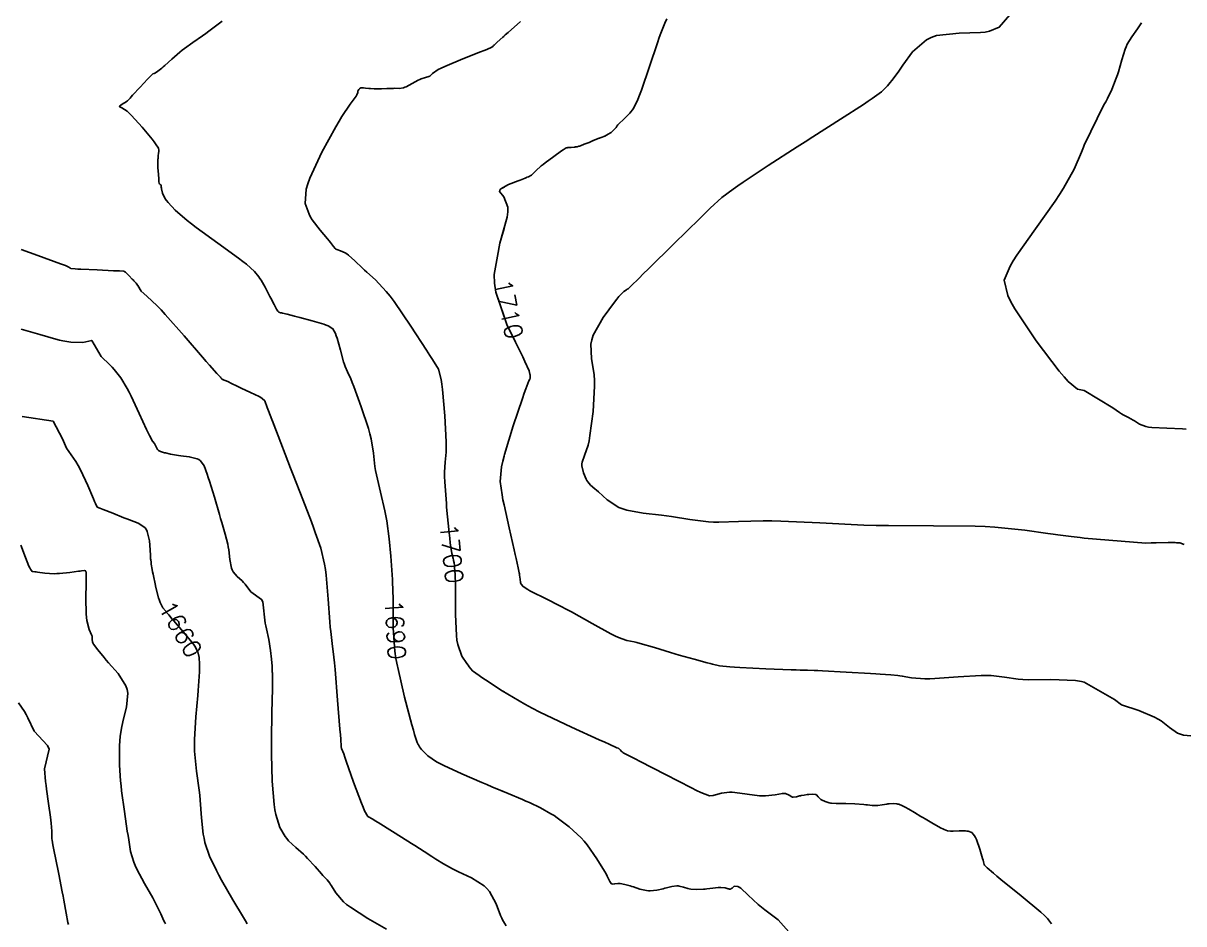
# Model space of a CAD drawing. Header units: metres. Extents: x 837477 to 838477, y 1189014 to 1191014.
# Drawn here: x 837771.3 to 838021.5, y 1190441.9 to 1190635.9 of the extents above; entities that cross this region are included whole.
import ezdxf

# ---------------------------------------------------------------- set-up
doc = ezdxf.new("R2010")
doc.units = ezdxf.units.M
doc.header["$LTSCALE"] = 0.3
doc.layers.add('COTAS 10', color=1, linetype='Continuous')
doc.styles.get("Standard").update_dxf_attribs({"font": 'simplex.shx'})

msp = doc.modelspace()

# ---------------------------------------------------------------- linework, layer by layer
at = {"layer": 'COTAS 10'}
for points, elevation in [([(838021.558, 1190523.624), (838020.629, 1190523.953), (838020.135, 1190523.99), (838019.889, 1190524), (838019.596, 1190524.011), (838018.147, 1190524.048), (838015.515, 1190523.991), (838014.477, 1190523.942), (838013.305, 1190523.878), (838000, 1190524.991), (837999.983, 1190524.994), (837999.578, 1190525.057), (837999.133, 1190525.118), (837997.196, 1190525.336), (837994.326, 1190525.676), (837993.294, 1190525.815), (837992.158, 1190525.973), (837987.196, 1190526.706), (837980.748, 1190527.374), (837978.675, 1190527.491), (837976.478, 1190527.579), (837967.504, 1190527.653), (837957.795, 1190527.672), (837955.134, 1190527.725), (837952.485, 1190527.799), (837943.017, 1190528.239), (837934.619, 1190528.635), (837932.645, 1190528.682), (837930.824, 1190528.7), (837925.513, 1190528.539), (837921.268, 1190528.403), (837920.118, 1190528.438), (837918.979, 1190528.505), (837914.958, 1190529.01), (837911.022, 1190529.644), (837909.937, 1190529.793), (837908.854, 1190529.93), (837904.958, 1190530.33), (837901.402, 1190530.975), (837900.533, 1190531.267), (837899.714, 1190531.608), (837897.173, 1190533.251), (837895.275, 1190534.928), (837894.861, 1190535.291), (837894.496, 1190535.61), (837893.579, 1190536.398), (837892.977, 1190537.11), (837892.81, 1190537.382), (837892.643, 1190537.685), (837892.039, 1190539.049), (837891.71, 1190540.575), (837891.716, 1190540.98), (837891.765, 1190541.379), (837892.293, 1190542.756), (837893.062, 1190545.017), (837893.262, 1190545.972), (837893.456, 1190547.071), (837894.112, 1190552.227), (837894.438, 1190557.686), (837894.424, 1190558.976), (837894.365, 1190560.169), (837893.775, 1190563.677), (837893.628, 1190566.783), (837893.848, 1190567.724), (837894.181, 1190568.7), (837896.323, 1190572.513), (837898.753, 1190575.827), (837899.267, 1190576.488), (837899.712, 1190577.037), (837900.745, 1190578.092), (837901.331, 1190578.47), (837901.495, 1190578.592), (837901.659, 1190578.722), (837902.256, 1190579.255), (837904.04, 1190581.005), (837904.953, 1190581.902), (837906.047, 1190582.978), (837911.511, 1190588.354), (837917.148, 1190593.869), (837918.351, 1190595.032), (837919.398, 1190596.037), (837921.891, 1190598.354), (837924.325, 1190600.194), (837925.336, 1190600.897), (837926.494, 1190601.685), (837931.891, 1190605.235), (837938.147, 1190609.262), (837939.845, 1190610.352), (837941.53, 1190611.431), (837947.491, 1190615.235), (837952.414, 1190618.415), (837953.444, 1190619.101), (837954.329, 1190619.703), (837956.32, 1190621.17), (837957.343, 1190622.155), (837957.617, 1190622.452), (837957.887, 1190622.76), (837958.83, 1190623.957), (837960.03, 1190625.618), (837960.463, 1190626.217), (837960.94, 1190626.877), (837963.024, 1190629.763), (837965.998, 1190632.374), (837967.036, 1190632.861), (837968.167, 1190633.245), (837973.024, 1190633.777), (837977.68, 1190633.894), (837978.684, 1190634.017), (837979.564, 1190634.178), (837981.713, 1190635.088), (837983.986, 1190637.743)], 1720), ([(837814.163, 1190636.346), (837811.31, 1190634.208), (837810.607, 1190633.695), (837809.941, 1190633.217), (837807.85, 1190631.778), (837806.03, 1190630.487), (837805.535, 1190630.103), (837805.045, 1190629.706), (837803.306, 1190628.176), (837801.805, 1190626.803), (837801.464, 1190626.505), (837801.155, 1190626.243), (837800.309, 1190625.597), (837799.759, 1190625.253), (837799.636, 1190625.182), (837799.527, 1190625.121), (837799.239, 1190624.988), (837798.687, 1190624.511), (837798.411, 1190624.233), (837798.082, 1190623.893), (837796.45, 1190622.137), (837794.852, 1190620.391), (837794.545, 1190620.056), (837794.297, 1190619.786), (837793.889, 1190619.348), (837793.822, 1190619.294), (837793.788, 1190619.266), (837793.749, 1190619.232), (837793.553, 1190619.064), (837793.234, 1190618.828), (837793.117, 1190618.751), (837792.987, 1190618.67), (837792.415, 1190618.338), (837792.038, 1190618.017), (837792.031, 1190617.942), (837792.067, 1190617.874), (837792.55, 1190617.679), (837793.679, 1190616.945), (837794.123, 1190616.537), (837794.623, 1190616.039), (837796.902, 1190613.502), (837799.055, 1190610.918), (837799.475, 1190610.391), (837799.819, 1190609.946), (837800.425, 1190609.02), (837800.496, 1190608.6), (837800.502, 1190608.474), (837800.502, 1190608.343), (837800.452, 1190607.834), (837800.38, 1190607.394), (837800.367, 1190607.307), (837800.356, 1190607.234), (837800.339, 1190607.097), (837800.334, 1190606.903), (837800.33, 1190606.796), (837800.325, 1190606.665), (837800.298, 1190605.996), (837800.278, 1190605.281), (837800.278, 1190605.121), (837800.279, 1190604.976), (837800.301, 1190604.59), (837800.341, 1190604.246), (837800.354, 1190604.128), (837800.367, 1190603.999), (837800.419, 1190603.454), (837800.467, 1190602.925), (837800.477, 1190602.807), (837800.485, 1190602.702), (837800.506, 1190602.427), (837800.518, 1190602.201), (837800.522, 1190602.128), (837800.526, 1190602.049), (837800.54, 1190601.725), (837800.587, 1190601.423), (837800.612, 1190601.357), (837800.641, 1190601.3), (837800.79, 1190601.161), (837800.929, 1190601.065), (837800.954, 1190601.036), (837800.972, 1190601.005), (837800.985, 1190600.884), (837801.016, 1190600.565), (837801.046, 1190600.41), (837801.085, 1190600.225), (837801.303, 1190599.316), (837801.892, 1190598.081), (837802.165, 1190597.691), (837802.487, 1190597.28), (837804.044, 1190595.621), (837806.588, 1190593.442), (837807.531, 1190592.702), (837808.577, 1190591.904), (837813.216, 1190588.529), (837817.667, 1190585.305), (837818.595, 1190584.602), (837819.391, 1190583.981), (837821.166, 1190582.423), (837822.066, 1190581.283), (837822.311, 1190580.926), (837822.553, 1190580.55), (837823.413, 1190579.043), (837824.222, 1190577.484), (837824.434, 1190577.075), (837824.639, 1190576.677), (837825.335, 1190575.323), (837825.899, 1190574.281), (837826.021, 1190574.079), (837826.128, 1190573.915), (837826.392, 1190573.636), (837826.768, 1190573.549), (837826.946, 1190573.506), (837827.155, 1190573.455), (837828.176, 1190573.2), (837829.75, 1190572.8), (837830.308, 1190572.656), (837830.918, 1190572.499), (837833.564, 1190571.813), (837836.067, 1190571.078), (837836.588, 1190570.888), (837837.034, 1190570.706), (837838.022, 1190570.099), (837838.576, 1190569.051), (837838.747, 1190568.59), (837838.927, 1190568.055), (837839.641, 1190565.507), (837840.34, 1190562.944), (837840.51, 1190562.4), (837840.669, 1190561.927), (837841.158, 1190560.818), (837841.874, 1190559.276), (837842.175, 1190558.53), (837842.522, 1190557.646), (837844.15, 1190553.302), (837845.721, 1190548.577), (837846.032, 1190547.453), (837846.289, 1190546.408), (837846.771, 1190543.302), (837847.087, 1190540.432), (837847.241, 1190539.538), (837847.423, 1190538.599), (837848.318, 1190534.849), (837849.262, 1190530.861), (837849.475, 1190529.773), (837849.668, 1190528.692), (837850.189, 1190524.849), (837850.53, 1190521.113), (837850.61, 1190520.1), (837850.683, 1190519.096), (837850.862, 1190516.055), (837850.891, 1190515.551), (837851.016, 1190511.897), (837851.036, 1190510.826), (837851.051, 1190509.729), (837851.052, 1190505.551), (837851.4, 1190500.627), (837851.634, 1190499.06), (837851.926, 1190497.404), (837851.999, 1190497.09), (837851.926, 1190497.404), (837851.634, 1190499.06), (837851.4, 1190500.627), (837851.052, 1190505.551), (837851.051, 1190509.729), (837851.036, 1190510.826), (837851.016, 1190511.897), (837850.891, 1190515.551), (837850.862, 1190516.055), (837850.683, 1190519.096), (837850.61, 1190520.1), (837850.53, 1190521.113), (837850.189, 1190524.849), (837849.668, 1190528.692), (837849.475, 1190529.773), (837849.262, 1190530.861), (837848.318, 1190534.849), (837847.423, 1190538.599), (837847.241, 1190539.538), (837847.087, 1190540.432), (837846.771, 1190543.302), (837846.289, 1190546.408), (837846.032, 1190547.453), (837845.721, 1190548.577), (837844.15, 1190553.302), (837842.522, 1190557.646), (837842.175, 1190558.53), (837841.874, 1190559.276), (837841.158, 1190560.818), (837840.669, 1190561.927), (837840.51, 1190562.4), (837840.34, 1190562.944), (837839.641, 1190565.507), (837838.927, 1190568.055), (837838.747, 1190568.59), (837838.576, 1190569.051), (837838.022, 1190570.099), (837837.034, 1190570.706), (837836.588, 1190570.888), (837836.067, 1190571.078), (837833.564, 1190571.813), (837830.918, 1190572.499), (837830.308, 1190572.656), (837829.75, 1190572.8), (837828.176, 1190573.2), (837827.155, 1190573.455), (837826.946, 1190573.506), (837826.768, 1190573.549), (837826.392, 1190573.636), (837826.128, 1190573.915), (837826.021, 1190574.079), (837825.899, 1190574.281), (837825.335, 1190575.323), (837824.923, 1190576.124)], 1690), ([(837874.923, 1190491.834), (837874.506, 1190492.079), (837870.915, 1190494.428), (837870.173, 1190494.929), (837869.54, 1190495.364), (837868.164, 1190496.399), (837867.406, 1190497.258), (837867.163, 1190497.584), (837866.906, 1190497.948), (837865.858, 1190499.58), (837864.95, 1190502.094), (837864.782, 1190503.015), (837864.649, 1190504.033), (837864.47, 1190508.519), (837864.49, 1190512.967), (837864.487, 1190513.562), (837864.484, 1190513.96), (837864.472, 1190514.849), (837864.387, 1190517.201), (837864.28, 1190518.601), (837864.255, 1190518.89), (837864.232, 1190519.136), (837864.165, 1190519.672), (837864.062, 1190520.133), (837864.016, 1190520.333), (837863.963, 1190520.564), (837863.708, 1190521.66), (837863.347, 1190523.985), (837863.227, 1190524.99), (837863.097, 1190526.153), (837862.557, 1190531.66), (837862.498, 1190532.458), (837862.146, 1190537.12), (837862.098, 1190538.252), (837862.078, 1190539.22), (837862.245, 1190541.348), (837862.445, 1190543.524), (837862.447, 1190544.523), (837862.424, 1190545.693), (837862.147, 1190551.348), (837861.679, 1190557.006), (837861.535, 1190558.178), (837861.386, 1190559.178), (837860.799, 1190561.363), (837859.504, 1190563.434), (837858.909, 1190564.362), (837858.212, 1190565.443), (837854.838, 1190570.632), (837851.208, 1190575.937), (837850.348, 1190577.093), (837849.551, 1190578.113), (837847.2, 1190580.665), (837845.343, 1190582.299), (837844.857, 1190582.741), (837844.385, 1190583.177), (837842.784, 1190584.713), (837841.382, 1190585.963), (837841.035, 1190586.22), (837840.706, 1190586.437), (837839.666, 1190586.898), (837838.869, 1190587.168), (837838.693, 1190587.265), (837838.536, 1190587.373), (837838.133, 1190587.842), (837837.525, 1190588.7), (837837.24, 1190589.053), (837836.905, 1190589.456), (837835.272, 1190591.327), (837833.586, 1190593.544), (837833.217, 1190594.165), (837832.891, 1190594.789), (837832.066, 1190597.066), (837832.287, 1190600.163), (837832.621, 1190601.303), (837833.072, 1190602.565), (837835.683, 1190608.145), (837838.672, 1190613.612), (837839.361, 1190614.804), (837839.99, 1190615.856), (837841.762, 1190618.493), (837842.856, 1190619.931), (837843.059, 1190620.228), (837843.217, 1190620.481), (837843.426, 1190621.029), (837843.408, 1190621.285), (837843.424, 1190621.354), (837843.449, 1190621.423), (837843.614, 1190621.665), (837843.814, 1190621.86), (837843.861, 1190621.899), (837843.904, 1190621.932), (837844.029, 1190621.995), (837844.123, 1190622.013), (837844.147, 1190622.016), (837844.17, 1190622.019), (837844.245, 1190622.026), (837844.417, 1190622.015), (837844.502, 1190622.007), (837844.602, 1190621.997), (837845.096, 1190621.942), (837845.745, 1190621.879), (837845.944, 1190621.864), (837846.15, 1190621.85), (837846.962, 1190621.808), (837847.902, 1190621.792), (837848.188, 1190621.794), (837848.486, 1190621.799), (837849.657, 1190621.843), (837850.82, 1190621.885), (837851.113, 1190621.89), (837851.394, 1190621.892), (837852.301, 1190621.872), (837853.239, 1190622.011), (837853.54, 1190622.113), (837853.857, 1190622.241), (837855.15, 1190622.934), (837856.443, 1190623.66), (837856.761, 1190623.81), (837857.062, 1190623.938), (837858.003, 1190624.214), (837858.741, 1190624.433), (837858.913, 1190624.524), (837859.072, 1190624.628), (837859.53, 1190625.116), (837860.754, 1190625.942), (837861.395, 1190626.259), (837862.168, 1190626.615), (837866.05, 1190628.221), (837869.889, 1190629.738), (837870.634, 1190630.038), (837871.242, 1190630.286), (837872.286, 1190630.749), (837872.554, 1190630.988), (837872.672, 1190631.096), (837872.808, 1190631.221), (837873.457, 1190631.821), (837874.697, 1190632.944), (837875.206, 1190633.398), (837875.787, 1190633.915), (837878.484, 1190636.301)], 1700), ([(837910.041, 1190636.892), (837909.575, 1190635.916), (837908.721, 1190633.752), (837908.386, 1190632.813), (837908.01, 1190631.727), (837906.297, 1190626.578), (837904.556, 1190621.474), (837904.16, 1190620.416), (837903.803, 1190619.511), (837902.827, 1190617.529), (837902.045, 1190616.565), (837901.81, 1190616.303), (837901.567, 1190616.044), (837900.621, 1190615.125), (837899.801, 1190614.357), (837899.637, 1190614.193), (837899.5, 1190614.049), (837899.233, 1190613.704), (837899.075, 1190613.452), (837899.007, 1190613.367), (837898.928, 1190613.276), (837898.556, 1190612.889), (837898.168, 1190612.523), (837898.079, 1190612.445), (837897.999, 1190612.377), (837897.775, 1190612.212), (837897.559, 1190612.091), (837897.483, 1190612.049), (837897.4, 1190612.004), (837897.042, 1190611.813), (837896.648, 1190611.616), (837896.542, 1190611.567), (837896.438, 1190611.521), (837896.073, 1190611.375), (837895.676, 1190611.227), (837895.551, 1190611.179), (837895.42, 1190611.128), (837894.893, 1190610.92), (837894.384, 1190610.714), (837894.265, 1190610.665), (837894.155, 1190610.619), (837893.837, 1190610.481), (837893.435, 1190610.313), (837893.272, 1190610.247), (837893.088, 1190610.174), (837892.236, 1190609.84), (837891.391, 1190609.523), (837891.21, 1190609.46), (837891.053, 1190609.407), (837890.679, 1190609.304), (837890.348, 1190609.263), (837890.218, 1190609.25), (837890.071, 1190609.235), (837889.402, 1190609.174), (837888.776, 1190609.12), (837888.657, 1190609.11), (837888.56, 1190609.102), (837888.403, 1190609.088), (837888.388, 1190609.088), (837888.383, 1190609.087), (837888.357, 1190609.086), (837887.922, 1190608.798), (837887.658, 1190608.617), (837887.332, 1190608.392), (837885.64, 1190607.212), (837883.777, 1190605.847), (837883.344, 1190605.505), (837882.946, 1190605.178), (837881.811, 1190604.13), (837881.02, 1190603.358), (837880.84, 1190603.205), (837880.677, 1190603.079), (837880.231, 1190602.847), (837879.909, 1190602.767), (837879.825, 1190602.736), (837879.743, 1190602.703), (837879.463, 1190602.552), (837878.754, 1190602.235), (837878.402, 1190602.096), (837877.982, 1190601.934), (837875.9, 1190601.166), (837874.206, 1190600.205), (837874.03, 1190599.923), (837873.982, 1190599.633), (837874.864, 1190598.525), (837875.779, 1190596.289), (837875.75, 1190595.288), (837875.6, 1190594.121), (837874.037, 1190588.525), (837873.542, 1190585.765), (837872.827, 1190581.779), (837872.899, 1190579.887), (837873.147, 1190577.984), (837875.512, 1190571.023), (837877.422, 1190567.165), (837878.387, 1190565.213), (837878.956, 1190564.035), (837879.428, 1190563.044), (837880.314, 1190561.023), (837880.507, 1190560.329), (837880.541, 1190560.174), (837880.568, 1190560.036), (837880.595, 1190559.672), (837880.531, 1190559.395), (837880.5, 1190559.311), (837880.463, 1190559.223), (837880.281, 1190558.881), (837879.631, 1190557.177), (837879.3, 1190556.231), (837878.902, 1190555.08), (837876.918, 1190549.209), (837875.016, 1190542.976), (837874.67, 1190541.596), (837874.403, 1190540.367), (837874.093, 1190537.176), (837874.513, 1190534.297), (837874.706, 1190533.264), (837874.932, 1190532.129), (837876.026, 1190527.176), (837877.127, 1190522.439), (837877.357, 1190521.439), (837877.555, 1190520.575), (837878.001, 1190518.581), (837878.202, 1190517.53), (837878.245, 1190517.261), (837878.283, 1190517), (837878.375, 1190516.138), (837878.511, 1190515.407), (837878.576, 1190515.23), (837878.654, 1190515.064), (837879.034, 1190514.557), (837880.036, 1190513.904), (837880.506, 1190513.647), (837881.059, 1190513.356), (837883.748, 1190512.029), (837887.277, 1190510.251), (837888.359, 1190509.677), (837889.487, 1190509.067), (837893.938, 1190506.567), (837897.969, 1190504.345), (837898.831, 1190503.911), (837899.584, 1190503.556), (837901.387, 1190502.925), (837902.96, 1190502.617), (837903.569, 1190502.465), (837904.251, 1190502.283), (837907.34, 1190501.387), (837910.837, 1190500.34), (837911.777, 1190500.064), (837912.705, 1190499.794), (837915.953, 1190498.87), (837918.715, 1190498.119), (837919.336, 1190497.958), (837919.894, 1190497.817), (837921.39, 1190497.48), (837923.585, 1190497.26), (837924.585, 1190497.193), (837925.754, 1190497.124), (837931.39, 1190496.852), (837936.867, 1190496.627), (837937.936, 1190496.587), (837938.811, 1190496.557), (837940.355, 1190496.53), (837941.799, 1190496.49), (837942.611, 1190496.451), (837943.602, 1190496.401), (837948.667, 1190496.121), (837953.937, 1190495.814), (837955.056, 1190495.748), (837956.028, 1190495.689), (837958.311, 1190495.541), (837959.805, 1190495.384), (837960.279, 1190495.319), (837960.779, 1190495.246), (837962.805, 1190494.903), (837965.675, 1190494.683), (837966.708, 1190494.687), (837967.843, 1190494.718), (837972.805, 1190495.063), (837977.774, 1190495.377), (837978.915, 1190495.388), (837979.953, 1190495.367), (837982.853, 1190495.015), (837985.746, 1190494.591), (837986.78, 1190494.523), (837987.915, 1190494.476), (837992.853, 1190494.489), (837998.106, 1190494.269), (837999.438, 1190494.076), (838000, 1190493.966), (838006.561, 1190490.246), (838008.064, 1190489.036), (838011.762, 1190487.841), (838015.19, 1190486.396), (838015.951, 1190485.996), (838016.631, 1190485.596), (838018.408, 1190484.152), (838020.114, 1190482.975), (838020.749, 1190482.744), (838021.454, 1190482.553), (838024.586, 1190482.207)], 1710), ([(838021.974, 1190548.484), (838021.216, 1190548.53), (838017.846, 1190548.647), (838014.588, 1190548.829), (838013.9, 1190548.915), (838013.306, 1190549.016), (838011.934, 1190549.509), (838011.104, 1190550.089), (838010.851, 1190550.244), (838010.589, 1190550.398), (838009.558, 1190550.935), (838008.379, 1190551.573), (838008.023, 1190551.79), (838007.654, 1190552.025), (838006.214, 1190553.02), (838000, 1190556.77), (837998.592, 1190557.048), (837996.557, 1190558.714), (837995.663, 1190559.727), (837994.627, 1190560.979), (837989.693, 1190567.491), (837985.058, 1190574.404), (837984.21, 1190575.908), (837983.551, 1190577.234), (837982.745, 1190580.543), (837984.042, 1190583.553), (837984.71, 1190584.691), (837985.511, 1190585.96), (837989.518, 1190591.644), (837993.769, 1190597.589), (837994.723, 1190599.024), (837995.581, 1190600.367), (837997.875, 1190604.453), (837999.44, 1190608.107), (837999.838, 1190609.179), (838000, 1190609.643), (838004.274, 1190618.343), (838004.681, 1190618.963), (838004.849, 1190619.29), (838005.043, 1190619.683), (838005.943, 1190621.663), (838006.917, 1190624.106), (838007.157, 1190624.79), (838007.384, 1190625.479), (838008.097, 1190627.996), (838008.812, 1190630.303), (838009.041, 1190630.858), (838009.284, 1190631.378), (838010.272, 1190632.954), (838011.511, 1190634.709), (838011.911, 1190635.341), (838012.336, 1190636.037)], 1730), ([(837992.962, 1190441.872), (837992.101, 1190443.061), (837991.475, 1190443.658), (837990.681, 1190444.372), (837986.414, 1190447.917), (837982.032, 1190451.457), (837981.164, 1190452.167), (837980.447, 1190452.761), (837979.106, 1190453.931), (837978.804, 1190454.26), (837978.742, 1190454.325), (837978.689, 1190454.377), (837978.574, 1190454.467), (837978.525, 1190454.504), (837978.513, 1190454.523), (837978.503, 1190454.545), (837978.472, 1190454.654), (837978.306, 1190455.244), (837978.21, 1190455.569), (837978.093, 1190455.964), (837977.487, 1190457.973), (837976.768, 1190460.023), (837976.579, 1190460.444), (837976.395, 1190460.801), (837975.765, 1190461.558), (837974.984, 1190461.815), (837974.703, 1190461.857), (837974.395, 1190461.886), (837973.052, 1190461.883), (837971.742, 1190461.832), (837971.455, 1190461.829), (837971.201, 1190461.832), (837970.556, 1190461.886), (837969.829, 1190462.176), (837969.522, 1190462.328), (837969.17, 1190462.51), (837967.52, 1190463.429), (837965.704, 1190464.485), (837965.248, 1190464.754), (837964.812, 1190465.013), (837963.407, 1190465.865), (837962.233, 1190466.569), (837961.944, 1190466.735), (837961.67, 1190466.888), (837960.809, 1190467.336), (837960.039, 1190467.626), (837959.823, 1190467.68), (837959.605, 1190467.722), (837958.804, 1190467.78), (837957.955, 1190467.728), (837957.707, 1190467.702), (837957.453, 1190467.67), (837956.485, 1190467.513), (837955.535, 1190467.378), (837955.293, 1190467.362), (837955.059, 1190467.354), (837954.287, 1190467.399), (837953.286, 1190467.509), (837952.908, 1190467.542), (837952.485, 1190467.576), (837950.595, 1190467.708), (837948.647, 1190467.812), (837948.189, 1190467.829), (837947.765, 1190467.839), (837946.528, 1190467.833), (837945.548, 1190467.864), (837945.286, 1190467.898), (837945.03, 1190467.944), (837944.139, 1190468.203), (837943.39, 1190468.567), (837943.223, 1190468.679), (837943.073, 1190468.796), (837942.678, 1190469.259), (837942.304, 1190469.646), (837942.169, 1190469.715), (837942.019, 1190469.767), (837941.363, 1190469.816), (837940.644, 1190469.751), (837940.456, 1190469.731), (837940.272, 1190469.711), (837939.645, 1190469.628), (837939.026, 1190469.514), (837938.846, 1190469.474), (837938.663, 1190469.429), (837937.973, 1190469.234), (837937.296, 1190469.159), (837937.121, 1190469.189), (837936.951, 1190469.241), (837936.384, 1190469.616), (837935.596, 1190469.943), (837935.288, 1190469.965), (837934.94, 1190469.958), (837933.358, 1190469.688), (837931.314, 1190469.429), (837930.676, 1190469.428), (837930.006, 1190469.459), (837927.325, 1190469.828), (837924.724, 1190470.202), (837924.105, 1190470.235), (837923.53, 1190470.238), (837921.819, 1190469.996), (837920.551, 1190469.649), (837920.255, 1190469.586), (837919.983, 1190469.537), (837919.2, 1190469.48), (837917.373, 1190470.198), (837916.443, 1190470.638), (837915.328, 1190471.183), (837909.77, 1190474.021), (837904.28, 1190476.875), (837903.209, 1190477.43), (837902.333, 1190477.883), (837900.788, 1190478.67), (837900.534, 1190478.809), (837900.47, 1190478.854), (837900.41, 1190478.901), (837900.219, 1190479.095), (837900.054, 1190479.286), (837900.011, 1190479.332), (837899.968, 1190479.375), (837899.824, 1190479.506), (837899.657, 1190479.622), (837899.6, 1190479.656), (837899.539, 1190479.691), (837899.281, 1190479.824), (837897.601, 1190480.59), (837896.642, 1190481.024), (837895.47, 1190481.554), (837889.458, 1190484.27), (837882.659, 1190487.502), (837880.991, 1190488.358), (837879.416, 1190489.196), (837874.506, 1190492.079), (837870.915, 1190494.428), (837870.173, 1190494.929), (837869.54, 1190495.364), (837868.164, 1190496.399), (837867.406, 1190497.258), (837867.163, 1190497.584), (837866.906, 1190497.948), (837865.858, 1190499.58), (837864.95, 1190502.094), (837864.782, 1190503.015), (837864.649, 1190504.033), (837864.47, 1190508.519), (837864.49, 1190512.967), (837864.487, 1190513.562), (837864.484, 1190513.96), (837864.472, 1190514.849), (837864.387, 1190517.201), (837864.28, 1190518.601), (837864.255, 1190518.89), (837864.232, 1190519.136), (837864.165, 1190519.672), (837864.062, 1190520.133), (837864.016, 1190520.333), (837863.963, 1190520.564), (837863.708, 1190521.66), (837863.347, 1190523.985), (837863.227, 1190524.99), (837863.097, 1190526.153), (837862.557, 1190531.66), (837862.498, 1190532.458), (837862.146, 1190537.12), (837862.098, 1190538.252), (837862.078, 1190539.22), (837862.245, 1190541.348), (837862.445, 1190543.524), (837862.447, 1190544.523), (837862.424, 1190545.693), (837862.147, 1190551.348), (837861.679, 1190557.006), (837861.535, 1190558.178), (837861.386, 1190559.178), (837860.799, 1190561.363), (837859.504, 1190563.434), (837858.909, 1190564.362), (837858.212, 1190565.443), (837854.838, 1190570.632), (837851.208, 1190575.937), (837850.348, 1190577.093), (837849.551, 1190578.113), (837847.2, 1190580.665), (837845.343, 1190582.299), (837844.857, 1190582.741), (837844.385, 1190583.177), (837842.784, 1190584.713), (837841.382, 1190585.963), (837841.035, 1190586.22), (837840.706, 1190586.437), (837839.666, 1190586.898), (837838.869, 1190587.168), (837838.693, 1190587.265), (837838.536, 1190587.373), (837838.133, 1190587.842), (837837.525, 1190588.7), (837837.24, 1190589.053), (837836.905, 1190589.456), (837835.272, 1190591.327), (837833.586, 1190593.544), (837833.217, 1190594.165), (837832.891, 1190594.789), (837832.066, 1190597.066), (837832.287, 1190600.163), (837832.621, 1190601.303), (837833.072, 1190602.565), (837835.683, 1190608.145), (837838.672, 1190613.612), (837839.361, 1190614.804), (837839.99, 1190615.856), (837841.762, 1190618.493), (837842.856, 1190619.931), (837843.059, 1190620.228), (837843.217, 1190620.481), (837843.426, 1190621.029), (837843.408, 1190621.285), (837843.424, 1190621.354), (837843.449, 1190621.423), (837843.614, 1190621.665), (837843.814, 1190621.86), (837843.861, 1190621.899), (837843.904, 1190621.932), (837844.029, 1190621.995), (837844.123, 1190622.013), (837844.147, 1190622.016), (837844.17, 1190622.019), (837844.245, 1190622.026), (837844.417, 1190622.015), (837844.502, 1190622.007), (837844.602, 1190621.997), (837845.096, 1190621.942), (837845.745, 1190621.879), (837845.944, 1190621.864), (837846.15, 1190621.85), (837846.962, 1190621.808), (837847.902, 1190621.792), (837848.188, 1190621.794), (837848.486, 1190621.799), (837849.657, 1190621.843), (837850.82, 1190621.885), (837851.113, 1190621.89), (837851.394, 1190621.892), (837852.301, 1190621.872), (837853.239, 1190622.011), (837853.54, 1190622.113), (837853.857, 1190622.241), (837855.15, 1190622.934), (837856.443, 1190623.66), (837856.761, 1190623.81), (837857.062, 1190623.938), (837858.003, 1190624.214), (837858.741, 1190624.433), (837858.913, 1190624.524), (837859.072, 1190624.628), (837859.53, 1190625.116), (837860.754, 1190625.942), (837861.395, 1190626.259), (837862.168, 1190626.615), (837866.05, 1190628.221), (837869.889, 1190629.738), (837870.634, 1190630.038), (837871.242, 1190630.286), (837872.286, 1190630.749), (837872.554, 1190630.988), (837872.672, 1190631.096), (837872.808, 1190631.221), (837873.457, 1190631.821), (837874.697, 1190632.944), (837874.923, 1190633.146)], 1700), ([(837874.923, 1190600.612), (837874.206, 1190600.205), (837874.03, 1190599.923), (837873.982, 1190599.633), (837874.864, 1190598.525), (837874.923, 1190598.38)], 1710), ([(837874.923, 1190591.699), (837874.037, 1190588.525), (837873.542, 1190585.765), (837872.827, 1190581.779), (837872.899, 1190579.887), (837873.147, 1190577.984), (837874.923, 1190572.755)], 1710), ([(837770.844, 1190587.176), (837774.448, 1190585.849), (837779.337, 1190584.081), (837780.401, 1190583.696), (837780.657, 1190583.588), (837780.731, 1190583.551), (837780.806, 1190583.512), (837781.085, 1190583.348), (837781.332, 1190583.192), (837781.387, 1190583.158), (837781.435, 1190583.128), (837781.56, 1190583.053), (837782.483, 1190582.977), (837783.034, 1190582.947), (837783.713, 1190582.912), (837787.236, 1190582.753), (837790.765, 1190582.602), (837791.447, 1190582.573), (837792.003, 1190582.549), (837792.947, 1190582.508), (837793.188, 1190582.35), (837793.301, 1190582.253), (837793.434, 1190582.132), (837794.078, 1190581.501), (837794.782, 1190580.781), (837794.953, 1190580.604), (837795.113, 1190580.436), (837795.604, 1190579.911), (837795.923, 1190579.491), (837795.976, 1190579.389), (837796.668, 1190578.156), (837797.943, 1190577.108), (837800.155, 1190575.036), (837800.98, 1190574.17), (837801.898, 1190573.178), (837805.978, 1190568.537), (837809.9, 1190563.975), (837810.717, 1190563.033), (837811.418, 1190562.229), (837812.98, 1190560.484), (837813.637, 1190559.788), (837813.767, 1190559.646), (837813.874, 1190559.525), (837814.077, 1190559.273), (837814.189, 1190559.171), (837814.239, 1190559.146), (837814.298, 1190559.122), (837814.582, 1190559.047), (837815.034, 1190558.895), (837815.199, 1190558.823), (837815.382, 1190558.737), (837816.186, 1190558.318), (837817.371, 1190557.714), (837817.794, 1190557.511), (837818.258, 1190557.294), (837820.275, 1190556.384), (837822.14, 1190555.49), (837822.507, 1190555.283), (837822.811, 1190555.094), (837823.369, 1190554.557), (837823.891, 1190553.144), (837824.171, 1190552.401), (837824.51, 1190551.507), (837826.226, 1190547.01), (837828.321, 1190541.563), (837828.899, 1190540.07), (837829.477, 1190538.584), (837831.557, 1190533.272), (837833.41, 1190528.467), (837833.844, 1190527.301), (837834.243, 1190526.206), (837835.402, 1190522.845), (837836.222, 1190519.397), (837836.409, 1190518.248), (837836.579, 1190517.014), (837837.045, 1190511.855), (837837.387, 1190506.913), (837837.478, 1190505.817), (837837.568, 1190504.837), (837837.88, 1190502.282), (837838.243, 1190499.324), (837838.366, 1190498.091), (837838.498, 1190496.678), (837839.052, 1190490.081), (837839.547, 1190483.821), (837839.641, 1190482.621), (837839.717, 1190481.653), (837839.835, 1190480.081), (837839.834, 1190480.018), (837839.834, 1190479.983), (837839.836, 1190479.92), (837839.851, 1190479.845), (837839.859, 1190479.819), (837839.869, 1190479.792), (837839.92, 1190479.678), (837840.355, 1190478.483), (837840.607, 1190477.774), (837840.916, 1190476.902), (837842.508, 1190472.388), (837844.171, 1190467.86), (837844.525, 1190466.979), (837844.833, 1190466.259), (837845.562, 1190465.007), (837846.64, 1190464.392), (837847.168, 1190464.074), (837847.796, 1190463.693), (837850.893, 1190461.785), (837854.222, 1190459.702), (837854.997, 1190459.211), (837855.708, 1190458.757), (837857.743, 1190457.427), (837859.361, 1190456.361), (837859.809, 1190456.074), (837860.256, 1190455.791), (837861.874, 1190454.795), (837863.785, 1190453.742), (837864.418, 1190453.422), (837865.096, 1190453.089), (837867.919, 1190451.786), (837870.629, 1190450.087), (837871.235, 1190449.505), (837871.779, 1190448.875), (837873.222, 1190446.199), (837874.185, 1190443.65), (837874.425, 1190443.101), (837874.655, 1190442.62), (837874.923, 1190442.192)], 1680), ([(837770.838, 1190569.966), (837774.833, 1190568.831), (837778.322, 1190567.861), (837779.091, 1190567.665), (837779.775, 1190567.501), (837781.532, 1190567.172), (837784.111, 1190567.16), (837786.031, 1190567.587), (837788.078, 1190564.141), (837789.951, 1190562.292), (837790.42, 1190561.786), (837790.866, 1190561.283), (837792.296, 1190559.485), (837793.692, 1190557.233), (837794.117, 1190556.443), (837794.559, 1190555.581), (837796.294, 1190551.866), (837797.856, 1190548.398), (837798.189, 1190547.692), (837798.48, 1190547.096), (837799.169, 1190545.861), (837799.541, 1190545.339), (837799.631, 1190545.194), (837799.715, 1190545.048), (837799.972, 1190544.515), (837800.243, 1190544.051), (837800.335, 1190543.949), (837800.435, 1190543.857), (837800.861, 1190543.619), (837801.477, 1190543.438), (837801.697, 1190543.383), (837801.938, 1190543.325), (837802.987, 1190543.096), (837804.335, 1190542.857), (837804.764, 1190542.793), (837805.218, 1190542.73), (837807.061, 1190542.507), (837808.775, 1190542.08), (837809.147, 1190541.888), (837809.475, 1190541.664), (837810.29, 1190540.585), (837810.946, 1190538.757), (837811.174, 1190538.059), (837811.422, 1190537.279), (837812.485, 1190533.771), (837813.569, 1190530.09), (837813.831, 1190529.201), (837814.076, 1190528.368), (837814.823, 1190525.83), (837815.368, 1190523.672), (837815.486, 1190523.078), (837815.59, 1190522.487), (837815.848, 1190520.365), (837816.182, 1190518.526), (837816.335, 1190518.113), (837816.513, 1190517.741), (837817.374, 1190516.744), (837818.453, 1190515.796), (837818.77, 1190515.455), (837819.094, 1190515.08), (837820.329, 1190513.441), (837822.652, 1190511.786), (837822.912, 1190511.265), (837823.431, 1190506.642), (837823.584, 1190506.051), (837823.729, 1190505.443), (837824.19, 1190503.112), (837824.552, 1190500.759), (837824.635, 1190500.138), (837824.71, 1190499.529), (837824.918, 1190497.439), (837825.008, 1190494.686), (837825.008, 1190493.659), (837824.998, 1190492.517), (837824.872, 1190487.439), (837824.766, 1190481.626), (837824.768, 1190480.02), (837824.784, 1190478.417), (837824.954, 1190472.642), (837825.362, 1190467.603), (837825.527, 1190466.463), (837825.716, 1190465.434), (837826.588, 1190462.642), (837827.736, 1190460.717), (837828.099, 1190460.234), (837828.481, 1190459.774), (837830.024, 1190458.296), (837831.679, 1190456.86), (837832.131, 1190456.427), (837832.581, 1190455.978), (837834.184, 1190454.227), (837835.55, 1190452.656), (837835.85, 1190452.32), (837836.116, 1190452.027), (837836.794, 1190451.325), (837837.354, 1190450.645), (837837.545, 1190450.365), (837837.753, 1190450.046), (837838.635, 1190448.561), (837840.299, 1190446.649), (837841, 1190446.061), (837841.804, 1190445.446), (837845.574, 1190443.011), (837849.585, 1190440.745)], 1670), ([(837771.014, 1190551.211), (837777.711, 1190550.202), (837779.711, 1190546.354), (837780.574, 1190544.377), (837782.602, 1190541.473), (837783.115, 1190540.611), (837783.608, 1190539.723), (837785.213, 1190536.305), (837786.415, 1190533.417), (837786.653, 1190532.862), (837786.85, 1190532.415), (837787.219, 1190531.685), (837787.799, 1190531.456), (837788.129, 1190531.324), (837788.533, 1190531.163), (837790.604, 1190530.331), (837792.992, 1190529.385), (837793.596, 1190529.151), (837794.175, 1190528.93), (837796.059, 1190528.229), (837797.48, 1190527.266), (837797.766, 1190526.878), (837798.007, 1190526.438), (837798.49, 1190524.41), (837798.634, 1190522.435), (837798.661, 1190522.027), (837798.682, 1190521.68), (837798.71, 1190520.93), (837798.712, 1190520.623), (837798.716, 1190520.555), (837798.722, 1190520.495), (837798.757, 1190520.337), (837798.803, 1190520.117), (837798.817, 1190520.018), (837798.83, 1190519.901), (837798.881, 1190519.34), (837799.054, 1190518.211), (837799.145, 1190517.737), (837799.254, 1190517.192), (837799.779, 1190514.765), (837799.805, 1190514.642), (837800.455, 1190512.093), (837800.628, 1190511.549), (837800.797, 1190511.076), (837801.379, 1190509.95), (837801.913, 1190509.31), (837802.052, 1190509.142), (837802.186, 1190508.978), (837802.641, 1190508.421), (837803.394, 1190507.527), (837803.718, 1190507.151), (837804.091, 1190506.719), (837805.855, 1190504.697), (837807.598, 1190502.596), (837807.959, 1190502.115), (837808.267, 1190501.677), (837808.94, 1190500.461), (837809.186, 1190499.233), (837809.225, 1190498.787), (837809.252, 1190498.296), (837809.246, 1190496.142), (837809.071, 1190493.173), (837808.992, 1190492.168), (837808.9, 1190491.084), (837808.456, 1190486.506), (837808.16, 1190481.602), (837808.161, 1190480.311), (837808.197, 1190479.05), (837808.629, 1190474.739), (837809.198, 1190470.699), (837809.321, 1190469.609), (837809.43, 1190468.531), (837809.7, 1190464.739), (837810.071, 1190461.213), (837810.243, 1190460.303), (837810.446, 1190459.42), (837811.431, 1190456.471), (837812.924, 1190453.34), (837813.446, 1190452.344), (837814.017, 1190451.291), (837816.471, 1190447.02), (837818.738, 1190443.238), (837819.19, 1190442.494), (837819.566, 1190441.881)], 1660), ([(837824.923, 1190550.423), (837826.226, 1190547.01), (837828.321, 1190541.563), (837828.899, 1190540.07), (837829.477, 1190538.584), (837831.557, 1190533.272), (837833.41, 1190528.467), (837833.844, 1190527.301), (837834.243, 1190526.206), (837835.402, 1190522.845), (837836.222, 1190519.397), (837836.409, 1190518.248), (837836.579, 1190517.014), (837837.045, 1190511.855), (837837.387, 1190506.913), (837837.478, 1190505.817), (837837.568, 1190504.837), (837837.88, 1190502.282), (837838.243, 1190499.324), (837838.366, 1190498.091), (837838.498, 1190496.678), (837839.052, 1190490.081), (837839.547, 1190483.821), (837839.641, 1190482.621), (837839.717, 1190481.653), (837839.835, 1190480.081), (837839.834, 1190480.018), (837839.834, 1190479.983), (837839.836, 1190479.92), (837839.851, 1190479.845), (837839.859, 1190479.819), (837839.869, 1190479.792), (837839.92, 1190479.678), (837840.355, 1190478.483), (837840.607, 1190477.774), (837840.916, 1190476.902), (837842.508, 1190472.388), (837844.171, 1190467.86), (837844.525, 1190466.979), (837844.833, 1190466.259), (837845.562, 1190465.007), (837846.64, 1190464.392), (837847.168, 1190464.074), (837847.796, 1190463.693), (837850.893, 1190461.785), (837854.222, 1190459.702), (837854.997, 1190459.211), (837855.708, 1190458.757), (837857.743, 1190457.427), (837859.361, 1190456.361), (837859.809, 1190456.074), (837860.256, 1190455.791), (837861.874, 1190454.795), (837863.785, 1190453.742), (837864.418, 1190453.422), (837865.096, 1190453.089), (837867.919, 1190451.786), (837870.629, 1190450.087), (837871.235, 1190449.505), (837871.779, 1190448.875), (837873.222, 1190446.199), (837874.185, 1190443.65), (837874.425, 1190443.101), (837874.655, 1190442.62), (837875.39, 1190441.447)], 1680), ([(837874.932, 1190532.129), (837874.706, 1190533.264), (837874.513, 1190534.297), (837874.093, 1190537.176), (837874.403, 1190540.367), (837874.67, 1190541.596), (837874.923, 1190542.607)], 1710), ([(837801.924, 1190441.85), (837801.767, 1190442.172), (837801.602, 1190442.524), (837800.931, 1190444.036), (837799.95, 1190446.068), (837799.59, 1190446.748), (837799.19, 1190447.477), (837797.428, 1190450.533), (837795.74, 1190453.65), (837795.389, 1190454.418), (837795.087, 1190455.145), (837794.417, 1190457.428), (837794.003, 1190459.981), (837793.863, 1190460.878), (837793.712, 1190461.858), (837793.075, 1190466.086), (837792.487, 1190470.519), (837792.367, 1190471.629), (837792.265, 1190472.687), (837792.05, 1190476.086), (837792.011, 1190478.906), (837792.02, 1190479.601), (837792.039, 1190480.258), (837792.177, 1190482.317), (837792.506, 1190484.384), (837792.644, 1190485.045), (837792.802, 1190485.745), (837793.544, 1190488.593), (837793.799, 1190491.585), (837793.65, 1190492.375), (837793.407, 1190493.149), (837791.734, 1190495.804), (837789.664, 1190498.14), (837789.169, 1190498.712), (837788.708, 1190499.251), (837787.329, 1190500.928), (837786.44, 1190502.162), (837786.288, 1190502.422), (837786.177, 1190502.647), (837786.117, 1190503.164), (837786.149, 1190503.667), (837786.096, 1190503.884), (837786.016, 1190504.134), (837785.504, 1190505.316), (837784.972, 1190507.204), (837784.88, 1190507.899), (837784.811, 1190508.67), (837784.762, 1190512.074), (837784.838, 1190515.277), (837784.848, 1190515.921), (837784.854, 1190516.459), (837784.835, 1190517.524), (837784.751, 1190517.826), (837784.716, 1190517.883), (837784.676, 1190517.928), (837784.488, 1190517.997), (837783.862, 1190517.928), (837783.546, 1190517.886), (837783.168, 1190517.834), (837781.287, 1190517.565), (837779.079, 1190517.346), (837778.495, 1190517.325), (837777.922, 1190517.322), (837775.952, 1190517.456), (837774.377, 1190517.66), (837774.053, 1190517.702), (837773.779, 1190517.737), (837773.195, 1190517.809), (837772.811, 1190518.284), (837772.662, 1190518.574), (837772.495, 1190518.931), (837771.739, 1190520.792), (837770.778, 1190523.434)], 1650), ([(837849.585, 1190440.745), (837845.574, 1190443.011), (837841.804, 1190445.446), (837841, 1190446.061), (837840.299, 1190446.649), (837838.635, 1190448.561), (837837.753, 1190450.046), (837837.545, 1190450.365), (837837.354, 1190450.645), (837836.794, 1190451.325), (837836.116, 1190452.027), (837835.85, 1190452.32), (837835.55, 1190452.656), (837834.184, 1190454.227), (837832.581, 1190455.978), (837832.131, 1190456.427), (837831.679, 1190456.86), (837830.024, 1190458.296), (837828.481, 1190459.774), (837828.099, 1190460.234), (837827.736, 1190460.717), (837826.588, 1190462.642), (837825.716, 1190465.434), (837825.527, 1190466.463), (837825.362, 1190467.603), (837824.954, 1190472.642), (837824.784, 1190478.417), (837824.768, 1190480.02), (837824.766, 1190481.626), (837824.872, 1190487.439), (837824.998, 1190492.517), (837825.008, 1190493.659), (837825.008, 1190494.686), (837824.923, 1190497.272)], 1670), ([(837874.923, 1190470.323), (837872.316, 1190471.414), (837871.252, 1190471.864), (837870.148, 1190472.332), (837865.835, 1190474.177), (837861.935, 1190475.967), (837861.092, 1190476.402), (837860.352, 1190476.809), (837858.533, 1190478.061), (837857.56, 1190479.016), (837857.352, 1190479.237), (837857.171, 1190479.438), (837856.74, 1190480.01), (837856.499, 1190480.431), (837856.437, 1190480.538), (837856.378, 1190480.641), (837856.181, 1190480.979), (837855.656, 1190482.657), (837855.389, 1190483.605), (837855.069, 1190484.762), (837853.476, 1190490.688), (837851.999, 1190497.09), (837853.476, 1190490.688), (837855.069, 1190484.762), (837855.389, 1190483.605), (837855.656, 1190482.657), (837856.181, 1190480.979), (837856.378, 1190480.641), (837856.437, 1190480.538), (837856.499, 1190480.431), (837856.74, 1190480.01), (837857.171, 1190479.438), (837857.352, 1190479.237), (837857.56, 1190479.016), (837858.533, 1190478.061), (837860.352, 1190476.809), (837861.092, 1190476.402), (837861.935, 1190475.967), (837865.835, 1190474.177), (837870.148, 1190472.332), (837871.252, 1190471.864), (837872.316, 1190471.414), (837875.835, 1190469.941), (837878.883, 1190468.648), (837879.652, 1190468.311), (837880.387, 1190467.984), (837882.772, 1190466.878), (837885.046, 1190465.612), (837885.712, 1190465.184), (837886.394, 1190464.722), (837888.99, 1190462.772), (837891.547, 1190460.398), (837892.205, 1190459.669), (837892.842, 1190458.91), (837894.958, 1190455.906), (837896.587, 1190453.205), (837896.916, 1190452.635), (837897.192, 1190452.142), (837897.747, 1190451.006), (837898.033, 1190450.542), (837898.139, 1190450.472), (837898.256, 1190450.428), (837898.777, 1190450.482), (837899.474, 1190450.6), (837899.703, 1190450.596), (837899.947, 1190450.577), (837900.957, 1190450.376), (837902.134, 1190450.036), (837902.484, 1190449.929), (837902.843, 1190449.816), (837904.228, 1190449.362), (837905.673, 1190449.03), (837906.07, 1190448.994), (837906.467, 1190448.983), (837907.891, 1190449.142), (837909.248, 1190449.453), (837909.602, 1190449.536), (837909.947, 1190449.618), (837911.115, 1190449.903), (837912.17, 1190450.052), (837912.444, 1190450.048), (837912.711, 1190450.025), (837913.607, 1190449.775), (837914.566, 1190449.47), (837914.873, 1190449.412), (837915.197, 1190449.364), (837916.515, 1190449.284), (837917.912, 1190449.325), (837918.286, 1190449.353), (837918.654, 1190449.388), (837919.936, 1190449.577), (837921.099, 1190449.723), (837921.393, 1190449.733), (837921.674, 1190449.728), (837922.586, 1190449.599), (837923.269, 1190449.428), (837923.406, 1190449.397), (837923.521, 1190449.374), (837923.747, 1190449.352), (837923.914, 1190449.461), (837923.991, 1190449.521), (837924.082, 1190449.595), (837924.52, 1190449.967), (837925.312, 1190449.947), (837925.625, 1190449.773), (837925.979, 1190449.526), (837927.597, 1190448.024), (837929.729, 1190446.012), (837930.407, 1190445.442), (837931.122, 1190444.868), (837934.022, 1190442.749), (837936.315, 1190440.169)], 1690), ([(837781.008, 1190441.709), (837780.914, 1190442.135), (837780.531, 1190444.18), (837780.032, 1190446.953), (837779.864, 1190447.838), (837779.683, 1190448.773), (837778.925, 1190452.574), (837778.214, 1190456.061), (837777.933, 1190457.438), (837777.631, 1190458.925), (837777.494, 1190459.88), (837777.468, 1190460.184), (837777.447, 1190460.506), (837777.414, 1190461.813), (837777.311, 1190463.59), (837777.245, 1190464.208), (837777.163, 1190464.881), (837776.734, 1190467.768), (837776.277, 1190470.894), (837776.178, 1190471.717), (837776.09, 1190472.523), (837775.873, 1190475.284), (837776.874, 1190479.51), (837776.498, 1190480.314), (837773.596, 1190483.359), (837772.25, 1190486.296), (837771.888, 1190486.99), (837771.531, 1190487.631), (837770.279, 1190489.517)], 1640)]:
    msp.add_lwpolyline(points, dxfattribs=dict(at, elevation=elevation))

# ---------------------------------------------------------------- texts
at = {"layer": 'COTAS 10', "char_height": 3.8, "attachment_point": 7}
for s, insert, rotation in [('1710', (837872.739, 1190580.307, 1710), 281.79234), ('1710', (837872.739, 1190580.307, 1710), 281.79234), ('1700', (837861.062, 1190527.942, 1700), 276.02637), ('1700', (837861.062, 1190527.942, 1700), 276.02637), ('1660', (837800.281, 1190510.082, 1660), 299.91233), ('1690', (837849.22, 1190511.638, 1690), 273.47826), ('1690', (837849.22, 1190511.638, 1690), 273.47826)]:
    msp.add_mtext(s, dxfattribs=dict(at, insert=insert, rotation=rotation))

doc.saveas('drawing.dxf')
